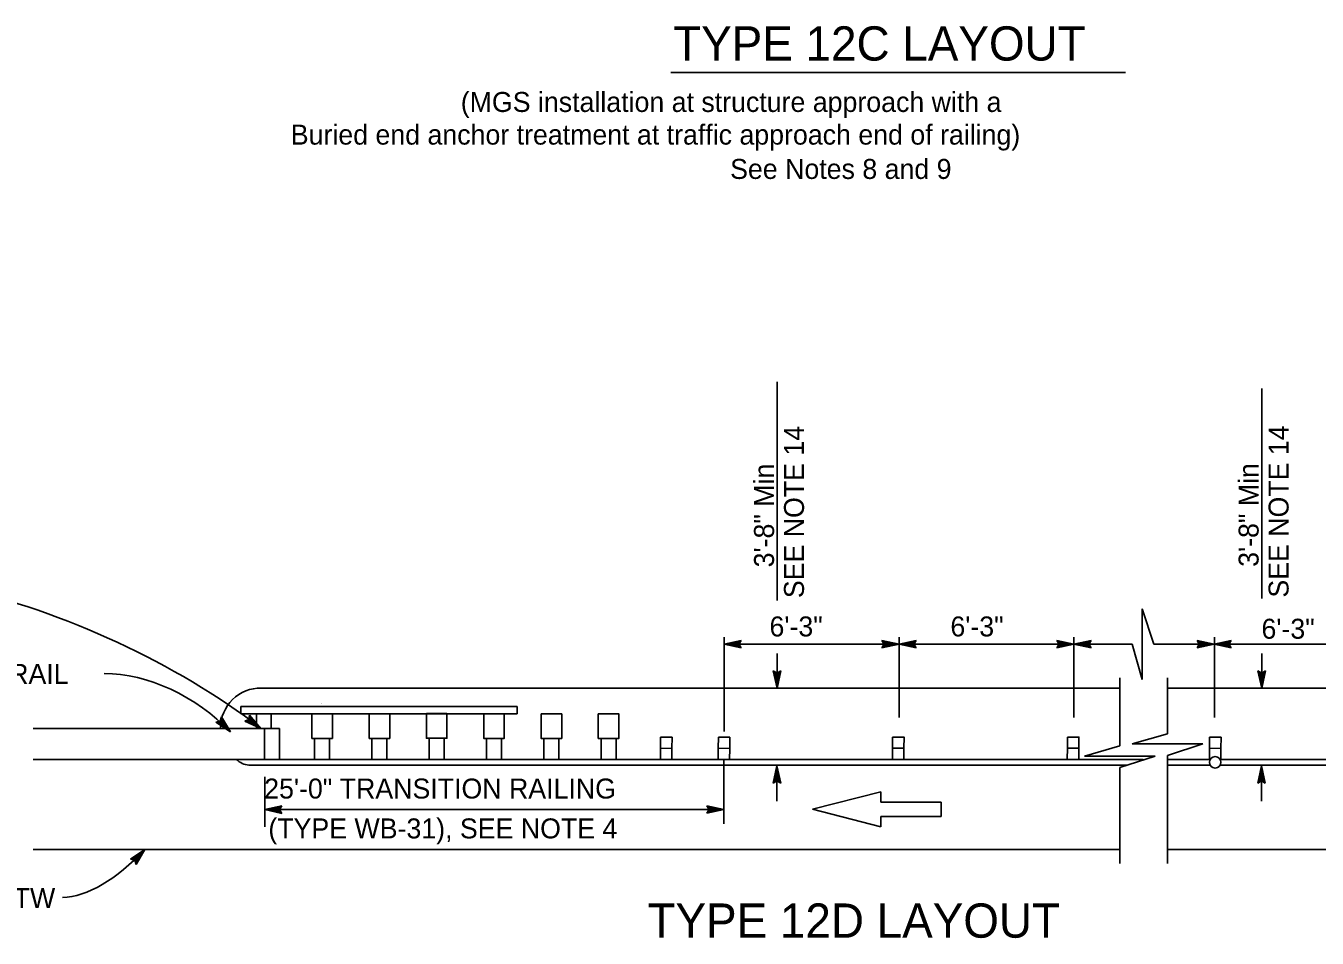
# Model space of a CAD drawing. Extents: x -893 to 867, y -474 to 712.
# Drawn here: x -486.5 to -34.2, y 72.6 to 392.3 of the extents above; entities that cross this region are included whole.
import ezdxf

# ---------------------------------------------------------------- set-up
doc = ezdxf.new("R2010")
doc.units = 0
for name, color, linetype in [('56 Stage 3 Anno', 7, 'Continuous'), ('57 Undefined', 7, 'Continuous'), ('60 Nongeo Data', 7, 'Continuous')]:
    doc.layers.add(name, color=color, linetype=linetype)

msp = doc.modelspace()

# ---------------------------------------------------------------- linework, layer by layer
at = {"layer": '56 Stage 3 Anno'}
for p, q in [((-223.27, 267.57), (-223.27, 190.93)), ((-53.55, 265.24), (-53.55, 191.63)), ((-95.44, 188.02), (-91.42, 175.64)), ((-95.44, 188.02), (-95.44, 163.3)), ((-241.89, 145.02), (-241.89, 178.06)), ((-241.89, 175.64), (-235.89, 176.97)), ((-240.5, 175.64), (-236.12, 176.61)), ((-235.89, 176.97), (-236.69, 175.64)), ((-235.89, 176.97), (-235.89, 176.97)), ((-185.82, 175.64), (-186.62, 176.98)), ((-186.62, 176.98), (-186.62, 176.98)), ((-186.62, 176.98), (-180.62, 175.64)), ((-186.41, 176.62), (-182, 175.64)), ((-180.62, 150), (-180.62, 178.06)), ((-180.62, 175.64), (-174.62, 176.97)), ((-179.23, 175.64), (-174.86, 176.61)), ((-174.62, 176.97), (-175.42, 175.64)), ((-174.62, 176.97), (-174.62, 176.97)), ((-124.56, 175.64), (-125.36, 176.98)), ((-125.36, 176.98), (-125.36, 176.98)), ((-125.36, 176.98), (-119.36, 175.64)), ((-125.14, 176.62), (-120.74, 175.64)), ((-119.36, 150), (-119.36, 178.06)), ((-119.36, 175.64), (-113.36, 176.97)), ((-117.97, 175.64), (-113.59, 176.61)), ((-113.36, 176.97), (-114.16, 175.64)), ((-113.36, 176.97), (-113.36, 176.97)), ((-75.46, 175.64), (-76.26, 176.98)), ((-76.26, 176.98), (-76.26, 176.98)), ((-76.26, 176.98), (-70.26, 175.64)), ((-76.04, 176.62), (-71.64, 175.64)), ((-70.26, 175.64), (-64.26, 176.97)), ((-70.19, 150), (-70.19, 178.06)), ((-68.86, 175.64), (-64.49, 176.61)), ((-64.26, 176.97), (-65.06, 175.64)), ((-64.26, 176.97), (-64.26, 176.97)), ((-235.89, 174.3), (-241.89, 175.64)), ((-241.89, 175.64), (-241.89, 175.64)), ((-180.62, 175.64), (-241.89, 175.64)), ((-236.1, 174.65), (-240.51, 175.64)), ((-239.12, 175.64), (-236.3, 176.26)), ((-236.34, 175.01), (-239.12, 175.64)), ((-237.74, 175.63), (-236.53, 175.9)), ((-236.51, 175.36), (-237.74, 175.63)), ((-236.69, 175.64), (-235.89, 174.3)), ((-235.89, 174.3), (-235.89, 174.3)), ((-223.27, 172.38), (-223.27, 160.65)), ((-180.62, 175.64), (-186.62, 174.31)), ((-186.62, 174.31), (-185.82, 175.64)), ((-186.62, 174.31), (-186.62, 174.31)), ((-182.01, 175.63), (-186.39, 174.67)), ((-183.39, 175.64), (-186.21, 175.01)), ((-186.17, 176.26), (-183.39, 175.64)), ((-186, 175.92), (-184.77, 175.64)), ((-184.77, 175.64), (-185.98, 175.37)), ((-174.62, 174.3), (-180.62, 175.64)), ((-180.62, 175.64), (-180.62, 175.64)), ((-180.62, 175.64), (-180.62, 175.64)), ((-119.36, 175.64), (-180.62, 175.64)), ((-174.84, 174.65), (-179.24, 175.64)), ((-177.86, 175.64), (-175.04, 176.26)), ((-175.07, 175.01), (-177.86, 175.64)), ((-176.48, 175.63), (-175.27, 175.9)), ((-175.25, 175.36), (-176.48, 175.63)), ((-175.42, 175.64), (-174.62, 174.3)), ((-174.62, 174.3), (-174.62, 174.3)), ((-119.36, 175.64), (-125.36, 174.31)), ((-125.36, 174.31), (-124.56, 175.64)), ((-125.36, 174.31), (-125.36, 174.31)), ((-120.75, 175.63), (-125.12, 174.67)), ((-122.12, 175.64), (-124.95, 175.01)), ((-124.91, 176.26), (-122.12, 175.64)), ((-124.73, 175.92), (-123.5, 175.64)), ((-123.5, 175.64), (-124.71, 175.37)), ((-113.36, 174.3), (-119.36, 175.64)), ((-119.36, 175.64), (-119.36, 175.64)), ((-119.36, 175.64), (-119.36, 175.64)), ((-99.01, 175.64), (-119.36, 175.64)), ((-113.58, 174.65), (-117.98, 175.64)), ((-116.6, 175.64), (-113.77, 176.26)), ((-113.81, 175.01), (-116.6, 175.64)), ((-115.22, 175.63), (-114.01, 175.9)), ((-113.99, 175.36), (-115.22, 175.63)), ((-114.16, 175.64), (-113.36, 174.3)), ((-113.36, 174.3), (-113.36, 174.3)), ((-95.44, 163.3), (-99.01, 175.64)), ((-70.26, 175.64), (-91.42, 175.64)), ((-70.26, 175.64), (-76.26, 174.31)), ((-76.26, 174.31), (-75.46, 175.64)), ((-76.26, 174.31), (-76.26, 174.31)), ((-71.65, 175.63), (-76.02, 174.67)), ((-73.02, 175.64), (-75.84, 175.01)), ((-75.81, 176.26), (-73.02, 175.64)), ((-75.63, 175.92), (-74.4, 175.64)), ((-74.4, 175.64), (-75.61, 175.37)), ((-64.26, 174.3), (-70.26, 175.64)), ((-70.26, 175.64), (-70.26, 175.64)), ((-70.26, 175.64), (-70.26, 175.64)), ((-7.51, 175.64), (-70.26, 175.64)), ((-64.47, 174.65), (-68.88, 175.64)), ((-67.49, 175.64), (-64.67, 176.26)), ((-64.71, 175.01), (-67.49, 175.64)), ((-66.11, 175.63), (-64.9, 175.9)), ((-64.88, 175.36), (-66.11, 175.63)), ((-65.06, 175.64), (-64.26, 174.3)), ((-64.26, 174.3), (-64.26, 174.3)), ((-53.55, 172.38), (-53.55, 160.65)), ((-223.34, 160.25), (-224.67, 166.25)), ((-224.67, 166.25), (-224.67, 166.25)), ((-224.67, 166.25), (-223.34, 165.45)), ((-223.34, 161.64), (-224.31, 166.01)), ((-223.34, 163.01), (-223.96, 165.84)), ((-223.34, 164.39), (-223.6, 165.6)), ((-223.34, 165.45), (-222, 166.25)), ((-222, 166.25), (-223.34, 160.25)), ((-222.36, 166.03), (-223.34, 161.63)), ((-222.71, 165.8), (-223.34, 163.01)), ((-223.06, 165.62), (-223.34, 164.39)), ((-222, 166.25), (-222, 166.25)), ((-103.33, 163.9), (-103.33, 139.98)), ((-86.62, 163.9), (-86.62, 144.26)), ((-53.61, 160.25), (-54.94, 166.25)), ((-54.94, 166.25), (-54.94, 166.25)), ((-54.94, 166.25), (-53.61, 165.45)), ((-53.62, 161.64), (-54.58, 166.01)), ((-53.61, 163.01), (-54.24, 165.84)), ((-53.61, 164.39), (-53.88, 165.6)), ((-53.61, 165.45), (-52.27, 166.25)), ((-52.27, 166.25), (-53.61, 160.25)), ((-52.63, 166.03), (-53.61, 161.63)), ((-52.99, 165.8), (-53.61, 163.01)), ((-53.34, 165.62), (-53.61, 164.39)), ((-52.27, 166.25), (-52.27, 166.25)), ((-223.34, 160.25), (-223.34, 160.25)), ((-53.61, 160.25), (-53.61, 160.25)), ((-418.35, 148.64), (-417.94, 150.14)), ((-418.14, 149.32), (-416.66, 146.88)), ((-418.04, 149.74), (-415.7, 145.88)), ((-417.94, 150.14), (-417.94, 150.14)), ((-417.94, 150.14), (-414.74, 144.89)), ((-408.31, 149.23), (-408.13, 150.78)), ((-408.28, 149.56), (-407.47, 148.59)), ((-408.2, 149.94), (-406.37, 147.75)), ((-408.17, 150.37), (-405.28, 146.91)), ((-408.13, 150.78), (-408.13, 150.78)), ((-408.13, 150.78), (-404.18, 146.07)), ((-419.86, 148.29), (-418.35, 148.64)), ((-414.74, 144.89), (-419.86, 148.29)), ((-419.86, 148.29), (-419.86, 148.29)), ((-415.71, 145.89), (-419.44, 148.37)), ((-416.66, 146.88), (-419.07, 148.49)), ((-417.61, 147.88), (-418.64, 148.57)), ((-418.27, 148.96), (-417.61, 147.88)), ((-414.74, 144.89), (-414.74, 144.89)), ((-409.75, 148.67), (-408.31, 149.23)), ((-404.18, 146.07), (-409.75, 148.67)), ((-409.75, 148.67), (-409.75, 148.67)), ((-405.29, 146.91), (-409.35, 148.81)), ((-406.37, 147.75), (-409, 148.98)), ((-407.47, 148.59), (-408.59, 149.12)), ((-404.18, 146.07), (-404.18, 146.07)), ((-98.96, 140.69), (-86.62, 144.26)), ((-74.23, 140.69), (-98.96, 140.69)), ((-74.23, 140.69), (-86.62, 136.67)), ((-115.67, 136.41), (-103.33, 139.98)), ((-90.95, 136.41), (-115.67, 136.41)), ((-90.95, 136.41), (-103.33, 132.39)), ((-86.62, 136.67), (-86.62, 98.75)), ((-241.95, 133.26), (-241.95, 112.7)), ((-223.41, 132.98), (-224.73, 126.98)), ((-223.41, 131.59), (-224.38, 127.22)), ((-223.41, 133.26), (-223.41, 120.59)), ((-222.07, 126.98), (-223.41, 132.98)), ((-223.41, 132.98), (-223.41, 132.98)), ((-222.42, 127.2), (-223.4, 131.6)), ((-103.33, 132.39), (-103.33, 98.75)), ((-53.68, 132.98), (-55.01, 126.98)), ((-53.68, 131.59), (-54.65, 127.22)), ((-53.68, 133.26), (-53.68, 120.59)), ((-52.34, 126.98), (-53.68, 132.98)), ((-53.68, 132.98), (-53.68, 132.98)), ((-52.69, 127.2), (-53.68, 131.6)), ((-402.8, 129.21), (-402.8, 111.66)), ((-224.73, 126.98), (-223.41, 127.78)), ((-224.73, 126.98), (-224.73, 126.98)), ((-223.4, 130.22), (-224.03, 127.39)), ((-223.4, 128.84), (-223.67, 127.63)), ((-223.41, 127.78), (-222.07, 126.98)), ((-222.78, 127.43), (-223.4, 130.22)), ((-223.13, 127.61), (-223.4, 128.84)), ((-222.07, 126.98), (-222.07, 126.98)), ((-55.01, 126.98), (-53.68, 127.78)), ((-55.01, 126.98), (-55.01, 126.98)), ((-53.68, 130.22), (-54.3, 127.39)), ((-53.68, 128.84), (-53.94, 127.63)), ((-53.05, 127.43), (-53.68, 130.22)), ((-53.4, 127.61), (-53.68, 128.84)), ((-53.68, 127.78), (-52.34, 126.98)), ((-52.34, 126.98), (-52.34, 126.98)), ((-402.8, 117.7), (-396.8, 119.03)), ((-402.8, 117.7), (-241.95, 117.7)), ((-396.8, 116.36), (-402.8, 117.7)), ((-402.8, 117.7), (-402.8, 117.7)), ((-397.02, 116.71), (-401.42, 117.7)), ((-401.41, 117.7), (-397.03, 118.67)), ((-400.04, 117.69), (-397.21, 118.32)), ((-397.25, 117.07), (-400.04, 117.69)), ((-398.66, 117.69), (-397.45, 117.96)), ((-397.43, 117.42), (-398.66, 117.69)), ((-396.8, 119.03), (-397.6, 117.7)), ((-397.6, 117.7), (-396.8, 116.36)), ((-396.8, 119.03), (-396.8, 119.03)), ((-247.15, 117.7), (-247.95, 119.04)), ((-247.95, 119.04), (-247.95, 119.04)), ((-247.95, 119.04), (-241.95, 117.7)), ((-241.95, 117.7), (-247.95, 116.37)), ((-247.95, 116.37), (-247.15, 117.7)), ((-247.74, 118.68), (-243.33, 117.7)), ((-243.34, 117.69), (-247.72, 116.73)), ((-244.72, 117.7), (-247.54, 117.07)), ((-247.5, 118.32), (-244.72, 117.7)), ((-247.33, 117.97), (-246.1, 117.7)), ((-246.1, 117.7), (-247.31, 117.43)), ((-241.95, 117.7), (-241.95, 117.7)), ((-396.8, 116.36), (-396.8, 116.36)), ((-247.95, 116.37), (-247.95, 116.37)), ((-449.81, 100.27), (-444.72, 103.72)), ((-448.28, 99.94), (-449.81, 100.27)), ((-449.81, 100.27), (-449.81, 100.27)), ((-449.4, 100.19), (-445.66, 102.72)), ((-448.98, 100.11), (-446.61, 101.71)), ((-448.61, 100), (-447.56, 100.71)), ((-447.86, 98.44), (-448.28, 99.94)), ((-447.56, 100.71), (-448.2, 99.64)), ((-446.61, 101.71), (-448.1, 99.23)), ((-445.67, 102.71), (-447.97, 98.86)), ((-444.72, 103.72), (-447.86, 98.44)), ((-444.72, 103.72), (-444.72, 103.72)), ((-447.86, 98.44), (-447.86, 98.44))]:
    msp.add_line(p, q, dxfattribs=at)
for points in [[(-382.79, 154.9), (-382.79, 154.9)], [(-382.79, 154.9), (-382.79, 154.9)], [(-382.73, 154.94), (-382.73, 154.94)]]:
    msp.add_lwpolyline(points, dxfattribs=at)
for centre, major_axis, ratio, start_param, end_param in [((-472.38, 135.28), (104.63, -49.17), 0.387155, 1.056015, 2.107955), ((-444.45, 125.56), (40.18, -28.47), 0.693851, 1.30246, 2.359448), ((-452.71, 143.68), (28.68, 55.17), 0.477532, 3.402558, 4.176073)]:
    msp.add_ellipse(centre, major_axis=major_axis, ratio=ratio, start_param=start_param, end_param=end_param, dxfattribs=at)
at = {"layer": '57 Undefined'}
msp.add_line((-260.5, 376), (-101.28, 376), dxfattribs=at)
at = {"layer": '60 Nongeo Data'}
for p, q in [((-403.98, 160.25), (-103.33, 160.25)), ((-68.18, 160.25), (-86.62, 160.25)), ((107.7, 160.25), (-68.18, 160.25)), ((-411.16, 153.79), (-314.36, 153.79)), ((-411.16, 151.21), (-411.16, 153.79)), ((-314.36, 151.21), (-314.36, 153.79)), ((-411.16, 151.21), (-314.36, 151.21)), ((-405.7, 151.21), (-405.7, 146.07)), ((-400.5, 151.21), (-400.5, 146.07)), ((-483.83, 146.07), (-397.64, 146.07)), ((-402.91, 146.07), (-402.91, 135.23)), ((-397.64, 135.29), (-397.64, 146.07)), ((-385.32, 142.61), (-385.32, 135.23)), ((-380.04, 142.61), (-380.04, 135.23)), ((-365.23, 142.69), (-365.23, 135.23)), ((-359.96, 142.69), (-359.96, 135.23)), ((-345.19, 142.89), (-345.19, 135.23)), ((-339.91, 142.89), (-339.91, 135.23)), ((-325.11, 142.61), (-325.11, 135.23)), ((-319.83, 142.61), (-319.83, 135.23)), ((-305.02, 142.61), (-305.02, 135.23)), ((-299.74, 142.61), (-299.74, 135.23)), ((-284.97, 142.61), (-284.97, 135.23)), ((-279.7, 142.61), (-279.7, 135.23)), ((-483.83, 135.23), (-397.64, 135.23)), ((-241.95, 135.23), (-412.64, 135.23)), ((-241.95, 133.26), (-408.32, 133.26)), ((-241.94, 135.23), (-241.95, 133.26)), ((-100.86, 133.26), (-241.95, 133.26)), ((-95.13, 135.23), (-241.94, 135.23)), ((-71.66, 135.23), (-86.62, 135.23)), ((-71.66, 133.26), (-86.62, 133.26)), ((122.98, 135.23), (-68.18, 135.23)), ((45.61, 133.26), (-68.18, 133.26)), ((-210.9, 117.81), (-186.99, 123.95)), ((-186.99, 123.95), (-186.99, 120.31)), ((-186.99, 111.67), (-210.9, 117.81)), ((-186.99, 120.31), (-165.89, 120.31)), ((-165.89, 120.31), (-165.89, 117.81)), ((-165.89, 117.81), (-165.89, 115.31)), ((-165.89, 115.31), (-186.99, 115.31)), ((-186.99, 115.31), (-186.99, 111.67)), ((-103.33, 103.72), (-483.83, 103.72)), ((92.66, 103.72), (-86.62, 103.72))]:
    msp.add_line(p, q, dxfattribs=at)
for points in [[(-386.28, 151.21), (-386.28, 142.61), (-379.08, 142.61), (-379.08, 151.21)], [(-366.2, 151.21), (-366.2, 142.61), (-358.99, 142.61), (-358.99, 151.21)], [(-346.15, 151.3), (-346.15, 142.69), (-338.95, 142.69), (-338.95, 151.3)], [(-326.07, 151.21), (-326.07, 142.61), (-318.87, 142.61), (-318.87, 151.21)], [(-305.98, 151.21), (-305.98, 142.61), (-298.78, 142.61), (-298.78, 151.21)], [(-285.94, 151.21), (-285.94, 142.61), (-278.73, 142.61), (-278.73, 151.21)], [(-264.13, 143.05), (-264.16, 139.15), (-260.16, 139.11), (-260.12, 143.02)], [(-243.89, 143.05), (-243.92, 139.15), (-239.92, 139.11), (-239.89, 143.02)], [(-182.88, 143.1), (-182.91, 139.2), (-178.91, 139.16), (-178.87, 143.06)], [(-121.61, 143.1), (-121.65, 139.2), (-117.64, 139.16), (-117.61, 143.06)], [(-71.86, 143.05), (-71.89, 139.15), (-67.89, 139.11), (-67.85, 143.02)], [(-182.91, 139.2), (-182.94, 135.29), (-178.94, 135.26), (-178.91, 139.16)], [(-121.65, 139.2), (-121.68, 135.29), (-117.67, 135.26), (-117.64, 139.16)]]:
    msp.add_lwpolyline(points, close=True, dxfattribs=at)
for points in [[(-260.19, 135.23), (-260.16, 139.11), (-264.16, 139.15), (-264.19, 135.23)], [(-239.95, 135.23), (-239.92, 139.11), (-243.92, 139.15), (-243.95, 135.23)], [(-67.92, 135.23), (-67.89, 139.11), (-71.89, 139.15), (-71.92, 135.23)]]:
    msp.add_lwpolyline(points, dxfattribs=at)
msp.add_circle((-69.92, 134.24), 2, dxfattribs=at)
for centre, radius, start, end in [((-404.24, 146.24), 14.01, 88.9479, 179.9999), ((-407.68, 140.37), 7.14, 226.0343, 264.8371)]:
    msp.add_arc(centre, radius, start, end, dxfattribs=at)

# ---------------------------------------------------------------- texts
at = {"layer": '57 Undefined'}
for s, height, p in [('TYPE 12C LAYOUT', 12, (-259.73, 380.12)), ('(MGS installation at structure approach with a', 7, (-334.12, 362.12)), ('Buried end anchor treatment at traffic approach end of railing)', 7, (-393.65, 350.68)), ('See Notes 8 and 9', 7, (-239.78, 338.65)), ('6\'-3"', 7, (-225.99, 178.35)), ('6\'-3"', 7, (-162.63, 178.35)), ('6\'-3"', 7, (-53.68, 177.54)), ('BRIDGE RAIL', 7, (-530.77, 161.73)), ('25\'-0" TRANSITION RAILING', 7, (-402.96, 121.55)), ('(TYPE WB-31), SEE NOTE 4', 7, (-401.51, 107.58)), ('ETW', 7, (-496.94, 83.2)), ('TYPE 12D LAYOUT', 12, (-268.71, 72.79))]:
    msp.add_text(s, height=height, dxfattribs=at).set_placement(p)
for s, p in [('SEE NOTE 14', (-213.91, 191.77)), ('SEE NOTE 14', (-44.19, 191.95)), ('3\'-8" Min', (-224.41, 202.56)), ('3\'-8" Min', (-54.69, 202.74))]:
    msp.add_text(s, height=7, rotation=90, dxfattribs=at).set_placement(p)

doc.saveas('drawing.dxf')
